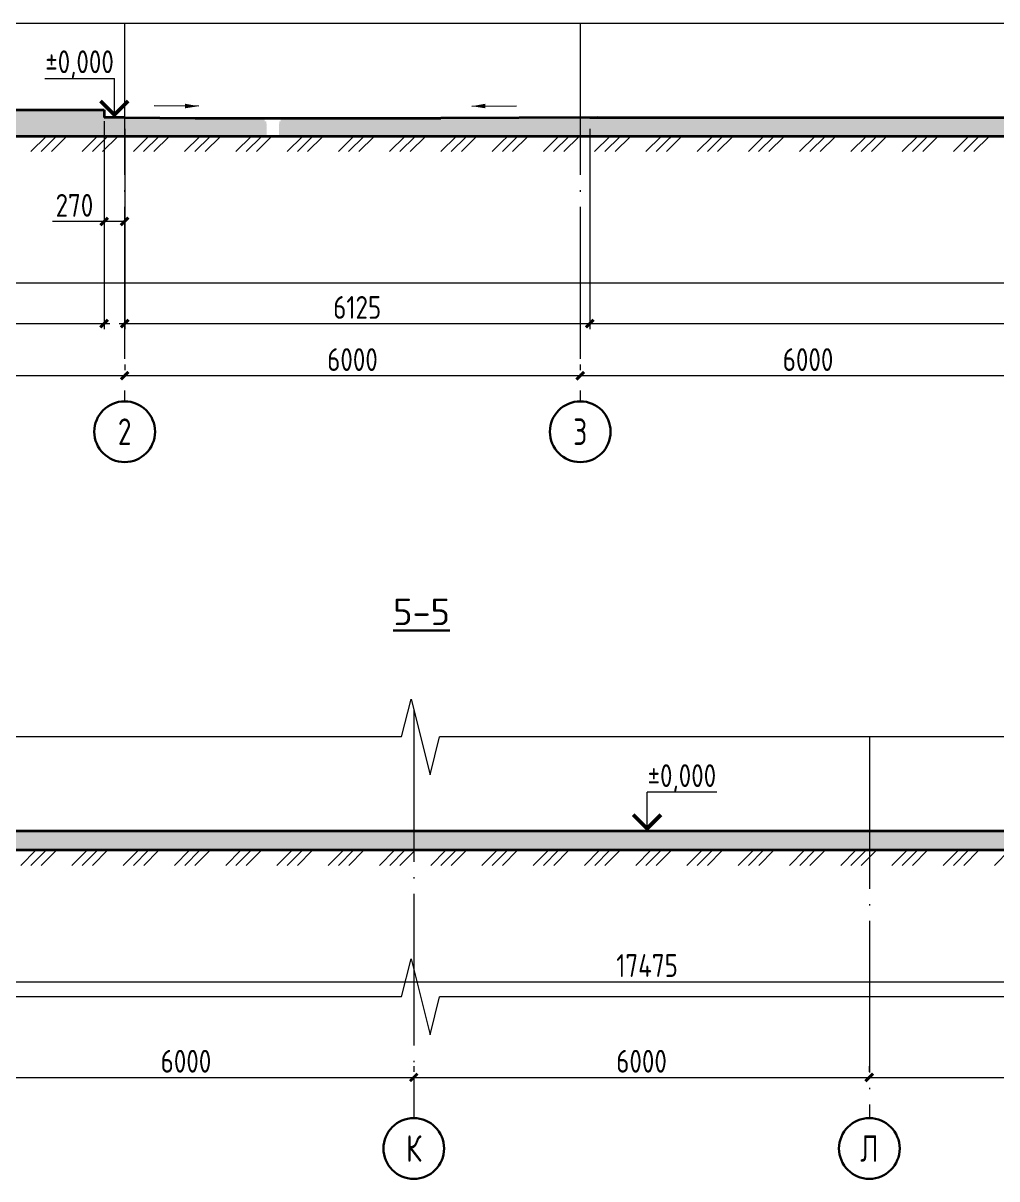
# Model space of a CAD drawing. Extents: x -965262 to 1142518, y -357520 to 71675.
# Drawn here: x 196679 to 209504, y -209796 to -194576 of the extents above; entities that cross this region are included whole.
import ezdxf

# ---------------------------------------------------------------- set-up
doc = ezdxf.new("R2010")
doc.units = 0
doc.header["$LTSCALE"] = 10
doc.linetypes.add('DOTE', pattern=[2.42, 2, -0.2, 0.02, -0.2])
doc.layers.get('0').update_dxf_attribs({"linetype": 'CONTINUOUS', "lineweight": 30})
doc.layers.get('Defpoints').update_dxf_attribs({"linetype": 'CONTINUOUS'})
doc.layers.add('DOTE', color=7, linetype='DOTE', lineweight=9)
doc.layers.add('полы', color=3, linetype='CONTINUOUS', lineweight=35)
doc.styles.add('GOST 2.304', font='isocpeur.ttf', dxfattribs={"width": 0.75, "height": 250})
doc.styles.add('ГОСТ 2м', font='isocpeur.ttf', dxfattribs={"width": 0.8, "height": 250})
doc.dimstyles.new('ГОСТ 2м', dxfattribs={"dimtxt": 250, "dimasz": 100, "dimexe": 75, "dimexo": 150, "dimgap": 62.5, "dimtad": 1, "dimdec": 0, "dimtxsty": 'ГОСТ 2м', "dimblk": 'ARCHTICK', "dimcen": 150, "dimdle": 75, "dimclrd": 256, "dimclre": 256, "dimclrt": 256, "dimadec": 0, "dimazin": 0, "dimtfac": 1, "dimtdec": 0, "dimtmove": 0, "dimatfit": 3, "dimldrblk": 'OBLIQUE', "dimfxl": 1, "dimlwd": 15, "dimlwe": 15, "dimarcsym": 0})

# ---------------------------------------------------------------- blocks, each defined once
blk = doc.blocks.new('_ArchTick')
at = {"color": 0, "linetype": 'ByBlock', "lineweight": 0, "const_width": 0.4}
blk.add_lwpolyline([(-0.5, -0.5), (0.5, 0.5)], dxfattribs=at)
blk = doc.blocks.new('*D1528')
at = {"lineweight": 15, "transparency": 16777216}
for p, q in [((195824, -208310), (195824, -208385)), ((201824, -208310), (201824, -208385)), ((195749, -208460), (201899, -208460))]:
    blk.add_line(p, q, dxfattribs=at)
at = {"layer": 'Defpoints', "color": 0, "lineweight": 15, "transparency": 16777216}
for p in [(195824, -208460), (201824, -208460), (201824, -208460)]:
    blk.add_point(p, dxfattribs=at)
at = {"lineweight": 15, "transparency": 16777216, "xscale": 100, "yscale": 100, "zscale": 100, "rotation": 180}
blk.add_blockref('_ArchTick', (195824, -208460), dxfattribs=at)
at = {"lineweight": 15, "transparency": 16777216, "xscale": 100, "yscale": 100, "zscale": 100}
blk.add_blockref('_ArchTick', (201824, -208460), dxfattribs=at)
at = {"lineweight": 15, "transparency": 16777216, "insert": (198824, -208247), "char_height": 250, "attachment_point": 5, "style": 'ГОСТ 2м'}
blk.add_mtext('{\\H1.2x;6000}', dxfattribs=at)
blk = doc.blocks.new('_Oblique')
at = {"color": 0, "linetype": 'ByBlock', "lineweight": -2}
blk.add_line((-0.5, -0.5), (0.5, 0.5), dxfattribs=at)
blk = doc.blocks.new('*D1529')
at = {"lineweight": 15, "transparency": 16777216}
for p, q in [((201824, -208310), (201824, -208385)), ((207824, -208310), (207824, -208385)), ((201749, -208460), (207899, -208460))]:
    blk.add_line(p, q, dxfattribs=at)
at = {"layer": 'Defpoints', "color": 0, "lineweight": 15, "transparency": 16777216}
for p in [(201824, -208460), (207824, -208460), (207824, -208460)]:
    blk.add_point(p, dxfattribs=at)
at = {"lineweight": 15, "transparency": 16777216, "xscale": 100, "yscale": 100, "zscale": 100, "rotation": 180}
blk.add_blockref('_ArchTick', (201824, -208460), dxfattribs=at)
at = {"lineweight": 15, "transparency": 16777216, "xscale": 100, "yscale": 100, "zscale": 100}
blk.add_blockref('_ArchTick', (207824, -208460), dxfattribs=at)
at = {"lineweight": 15, "transparency": 16777216, "insert": (204824, -208247), "char_height": 250, "attachment_point": 5, "style": 'ГОСТ 2м'}
blk.add_mtext('{\\H1.2x;6000}', dxfattribs=at)
blk = doc.blocks.new('*D1530')
at = {"lineweight": 15, "transparency": 16777216}
for p, q in [((207824, -208310), (207824, -208385)), ((213824, -208310), (213824, -208385)), ((207749, -208460), (213899, -208460))]:
    blk.add_line(p, q, dxfattribs=at)
at = {"layer": 'Defpoints', "color": 0, "lineweight": 15, "transparency": 16777216}
for p in [(207824, -208460), (213824, -208460), (213824, -208460)]:
    blk.add_point(p, dxfattribs=at)
at = {"lineweight": 15, "transparency": 16777216, "xscale": 100, "yscale": 100, "zscale": 100, "rotation": 180}
blk.add_blockref('_ArchTick', (207824, -208460), dxfattribs=at)
at = {"lineweight": 15, "transparency": 16777216, "xscale": 100, "yscale": 100, "zscale": 100}
blk.add_blockref('_ArchTick', (213824, -208460), dxfattribs=at)
at = {"lineweight": 15, "transparency": 16777216, "insert": (210824, -208247), "char_height": 250, "attachment_point": 5, "style": 'ГОСТ 2м'}
blk.add_mtext('{\\H1.2x;6000}', dxfattribs=at)
blk = doc.blocks.new('*D1573')
at = {"lineweight": 15, "ltscale": 50, "transparency": 16777216}
for p, q in [((196159, -205369), (196159, -207275)), ((213634, -205369), (213634, -207275)), ((196084, -207200), (213709, -207200))]:
    blk.add_line(p, q, dxfattribs=at)
at = {"layer": 'Defpoints', "color": 0, "lineweight": 15, "ltscale": 50, "transparency": 16777216}
for p in [(196159, -205219), (213634, -205219), (213634, -207200)]:
    blk.add_point(p, dxfattribs=at)
at = {"lineweight": 15, "ltscale": 50, "transparency": 16777216, "xscale": 100, "yscale": 100, "zscale": 100, "rotation": 180}
blk.add_blockref('_ArchTick', (196159, -207200), dxfattribs=at)
at = {"lineweight": 15, "ltscale": 50, "transparency": 16777216, "xscale": 100, "yscale": 100, "zscale": 100}
blk.add_blockref('_ArchTick', (213634, -207200), dxfattribs=at)
at = {"lineweight": 15, "ltscale": 50, "transparency": 16777216, "insert": (204897, -206987), "char_height": 250, "attachment_point": 5, "style": 'ГОСТ 2м'}
blk.add_mtext('{\\H1.2x;17475}', dxfattribs=at)
blk = doc.blocks.new('*D1538')
at = {"lineweight": 15, "transparency": 16777216}
for p, q in [((204017, -199070), (204017, -199145)), ((210017, -199070), (210017, -199145)), ((210092, -199220), (203942, -199220))]:
    blk.add_line(p, q, dxfattribs=at)
at = {"layer": 'Defpoints', "color": 0, "lineweight": 15, "transparency": 16777216}
for p in [(204017, -199220), (204017, -199220), (210017, -199220)]:
    blk.add_point(p, dxfattribs=at)
at = {"lineweight": 15, "transparency": 16777216, "xscale": 100, "yscale": 100, "zscale": 100, "rotation": 180}
blk.add_blockref('_ArchTick', (204017, -199220), dxfattribs=at)
at = {"lineweight": 15, "transparency": 16777216, "xscale": 100, "yscale": 100, "zscale": 100}
blk.add_blockref('_ArchTick', (210017, -199220), dxfattribs=at)
at = {"lineweight": 15, "transparency": 16777216, "insert": (207017, -199007), "char_height": 250, "attachment_point": 5, "style": 'ГОСТ 2м'}
blk.add_mtext('{\\H1.2x;6000}', dxfattribs=at)
blk = doc.blocks.new('*D1539')
at = {"lineweight": 15, "transparency": 16777216}
for p, q in [((198017, -199070), (198017, -199145)), ((204017, -199070), (204017, -199145)), ((204092, -199220), (197942, -199220))]:
    blk.add_line(p, q, dxfattribs=at)
at = {"layer": 'Defpoints', "color": 0, "lineweight": 15, "transparency": 16777216}
for p in [(198017, -199220), (198017, -199220), (204017, -199220)]:
    blk.add_point(p, dxfattribs=at)
at = {"lineweight": 15, "transparency": 16777216, "xscale": 100, "yscale": 100, "zscale": 100, "rotation": 180}
blk.add_blockref('_ArchTick', (198017, -199220), dxfattribs=at)
at = {"lineweight": 15, "transparency": 16777216, "xscale": 100, "yscale": 100, "zscale": 100}
blk.add_blockref('_ArchTick', (204017, -199220), dxfattribs=at)
at = {"lineweight": 15, "transparency": 16777216, "insert": (201017, -199007), "char_height": 250, "attachment_point": 5, "style": 'ГОСТ 2м'}
blk.add_mtext('{\\H1.2x;6000}', dxfattribs=at)
blk = doc.blocks.new('*D1540')
at = {"lineweight": 15, "transparency": 16777216}
for p, q in [((192017, -199070), (192017, -199145)), ((198017, -199070), (198017, -199145)), ((198092, -199220), (191942, -199220))]:
    blk.add_line(p, q, dxfattribs=at)
at = {"layer": 'Defpoints', "color": 0, "lineweight": 15, "transparency": 16777216}
for p in [(192017, -199220), (192017, -199220), (198017, -199220)]:
    blk.add_point(p, dxfattribs=at)
at = {"lineweight": 15, "transparency": 16777216, "xscale": 100, "yscale": 100, "zscale": 100, "rotation": 180}
blk.add_blockref('_ArchTick', (192017, -199220), dxfattribs=at)
at = {"lineweight": 15, "transparency": 16777216, "xscale": 100, "yscale": 100, "zscale": 100}
blk.add_blockref('_ArchTick', (198017, -199220), dxfattribs=at)
at = {"lineweight": 15, "transparency": 16777216, "insert": (195017, -199007), "char_height": 250, "attachment_point": 5, "style": 'ГОСТ 2м'}
blk.add_mtext('{\\H1.2x;6000}', dxfattribs=at)
blk = doc.blocks.new('*D1589')
at = {"lineweight": 15, "ltscale": 50, "transparency": 16777216}
for p, q in [((194517, -195868), (194517, -198608)), ((197746, -195868), (197746, -198608)), ((194442, -198533), (197821, -198533))]:
    blk.add_line(p, q, dxfattribs=at)
at = {"layer": 'Defpoints', "color": 0, "lineweight": 15, "ltscale": 50, "transparency": 16777216}
for p in [(194517, -195718, 3260), (197746, -195718, 3260), (197746, -198533)]:
    blk.add_point(p, dxfattribs=at)
at = {"lineweight": 15, "ltscale": 50, "transparency": 16777216, "xscale": 100, "yscale": 100, "zscale": 100, "rotation": 180}
blk.add_blockref('_ArchTick', (194517, -198533), dxfattribs=at)
at = {"lineweight": 15, "ltscale": 50, "transparency": 16777216, "xscale": 100, "yscale": 100, "zscale": 100}
blk.add_blockref('_ArchTick', (197746, -198533), dxfattribs=at)
at = {"lineweight": 15, "ltscale": 50, "transparency": 16777216, "insert": (196131, -198320), "char_height": 250, "attachment_point": 5, "style": 'ГОСТ 2м'}
blk.add_mtext('{\\H1.2x;3230}', dxfattribs=at)
blk = doc.blocks.new('*D1590')
at = {"lineweight": 15, "ltscale": 50, "transparency": 16777216}
for p, q in [((197746, -195868), (197746, -197263)), ((198017, -195968), (198017, -197263)), ((197746, -197188), (197065, -197188)), ((198017, -197188), (197671, -197188))]:
    blk.add_line(p, q, dxfattribs=at)
at = {"layer": 'Defpoints', "color": 0, "lineweight": 15, "ltscale": 50, "transparency": 16777216}
for p in [(197746, -195718, 3260), (198017, -195818, 734), (198017, -197188)]:
    blk.add_point(p, dxfattribs=at)
at = {"lineweight": 15, "ltscale": 50, "transparency": 16777216, "xscale": 100, "yscale": 100, "zscale": 100, "rotation": 180}
blk.add_blockref('_ArchTick', (197746, -197188), dxfattribs=at)
at = {"lineweight": 15, "ltscale": 50, "transparency": 16777216, "xscale": 100, "yscale": 100, "zscale": 100}
blk.add_blockref('_ArchTick', (198017, -197188), dxfattribs=at)
at = {"lineweight": 15, "ltscale": 50, "transparency": 16777216, "insert": (197355, -196976), "char_height": 250, "attachment_point": 5, "style": 'ГОСТ 2м'}
blk.add_mtext('{\\H1.2x;270}', dxfattribs=at)
blk = doc.blocks.new('*D1591')
at = {"lineweight": 15, "ltscale": 50, "transparency": 16777216}
for p, q in [((198017, -195968), (198017, -198608)), ((204142, -195968), (204142, -198608)), ((197942, -198533), (204217, -198533))]:
    blk.add_line(p, q, dxfattribs=at)
at = {"layer": 'Defpoints', "color": 0, "lineweight": 15, "ltscale": 50, "transparency": 16777216}
for p in [(198017, -195818, 734), (204142, -195818, 3260), (204142, -198533)]:
    blk.add_point(p, dxfattribs=at)
at = {"lineweight": 15, "ltscale": 50, "transparency": 16777216, "xscale": 100, "yscale": 100, "zscale": 100, "rotation": 180}
blk.add_blockref('_ArchTick', (198017, -198533), dxfattribs=at)
at = {"lineweight": 15, "ltscale": 50, "transparency": 16777216, "xscale": 100, "yscale": 100, "zscale": 100}
blk.add_blockref('_ArchTick', (204142, -198533), dxfattribs=at)
at = {"lineweight": 15, "ltscale": 50, "transparency": 16777216, "insert": (201079, -198320), "char_height": 250, "attachment_point": 5, "style": 'ГОСТ 2м'}
blk.add_mtext('{\\H1.2x;6125}', dxfattribs=at)
blk = doc.blocks.new('*D1593')
at = {"lineweight": 15, "ltscale": 50, "transparency": 16777216}
for p, q in [((204142, -195968), (204142, -198608)), ((220067, -195968), (220067, -198608)), ((204067, -198533), (220142, -198533))]:
    blk.add_line(p, q, dxfattribs=at)
at = {"layer": 'Defpoints', "color": 0, "lineweight": 15, "ltscale": 50, "transparency": 16777216}
for p in [(204142, -195818, 3260), (220067, -195818, 3260), (220067, -198533)]:
    blk.add_point(p, dxfattribs=at)
at = {"lineweight": 15, "ltscale": 50, "transparency": 16777216, "xscale": 100, "yscale": 100, "zscale": 100, "rotation": 180}
blk.add_blockref('_ArchTick', (204142, -198533), dxfattribs=at)
at = {"lineweight": 15, "ltscale": 50, "transparency": 16777216, "xscale": 100, "yscale": 100, "zscale": 100}
blk.add_blockref('_ArchTick', (220067, -198533), dxfattribs=at)
at = {"lineweight": 15, "ltscale": 50, "transparency": 16777216, "insert": (212104, -198320), "char_height": 250, "attachment_point": 5, "style": 'ГОСТ 2м'}
blk.add_mtext('{\\H1.2x;15925}', dxfattribs=at)

msp = doc.modelspace()

# ---------------------------------------------------------------- hatches: boundary and pattern name
at = {"lineweight": 15, "ltscale": 50}
h = msp.add_hatch(dxfattribs=at)
h.set_pattern_fill('ANSI35', color=3, scale=40, angle=90, style=0)
h.set_pattern_definition([(135, (-2733454.96, -39518.6), (-179.605122, -179.605122), []), (135, (-2733454.96, -39339), (-179.605122, -179.605122), [317.5, -63.5, 0, -63.5])])
h.paths.add_polyline_path([(185706.6, -195968.2), (186006.6, -195968.2), (186006.6, -195818.2), (185706.6, -195818.2)])
h.paths.add_polyline_path([(186006.6, -196668.2), (186796.6, -196668.2), (186796.6, -196418.2), (186006.6, -196418.2)])
h.paths.add_polyline_path([(188496.6, -196668.2), (189796.6, -196668.2), (189796.6, -196418.2), (188496.6, -196418.2)])
h.paths.add_polyline_path([(191496.6, -196668.2), (191996.6, -196668.2), (191996.6, -196418.2), (191496.6, -196418.2)])
h.paths.add_polyline_path([(191996.6, -195968.2), (191996.6, -195818.2), (194516.6, -195818.2), (194516.6, -195718.2), (197745.6, -195718.2), (197745.6, -195818.2), (198016.6, -195818.2), (199844.6, -195838.2), (199844.6, -195848.2), (199862.1, -195848.2), (199862.1, -195868.2), (199882.1, -195868.2), (199882.1, -195898.2), (199887.1, -195898.8), (199887.1, -196048.8), (199912.1, -196048.8), (199912.1, -196068.2), (192496.6, -196068.2), (192496.6, -195968.2)])
h.paths.add_polyline_path([(200022.1, -196068.2), (200022.1, -196048.8), (200047.1, -196048.8), (200047.1, -195898.8), (200052.1, -195898.2), (200052.1, -195868.2), (200072.1, -195868.2), (200072.1, -195848.2), (200089.6, -195848.2), (200089.6, -195838.2), (204241.6, -195818.2), (220066.6, -195818.2), (220066.6, -195968.2), (219766.6, -195968.2), (219766.6, -196068.2), (205196.6, -196068.2), (204556.6, -196068.2), (202984.6, -196068.2), (202664.6, -196068.2)])
h.paths.add_polyline_path([(220066.6, -196968.2), (225681.6, -196968.2), (225681.6, -196718.2), (220066.6, -196718.2)])
h.paths.add_polyline_path([(225681.6, -195968.2), (225681.6, -195818.2), (227691.6, -195818.2), (230729.6, -195838.2), (230729.6, -195848.2), (230747.1, -195848.2), (230747.1, -195868.2), (230767.1, -195868.2), (230767.1, -195898.2), (230772.1, -195898.8), (230772.1, -196048.8), (230797.1, -196048.8), (230797.1, -196068.2), (225981.6, -196068.2), (225981.6, -195968.2)])
h.paths.add_polyline_path([(230907.1, -196068.2), (230907.1, -196048.8), (230932.1, -196048.8), (230932.1, -195898.8), (230937.1, -195898.2), (230937.1, -195868.2), (230957.1, -195868.2), (230957.1, -195848.2), (230974.6, -195848.2), (230974.6, -195838.2), (234351.6, -195818.2), (234351.6, -195968.2), (234051.6, -195968.2), (234051.6, -196068.2)])
h.paths.add_polyline_path([(192931.6, -195818.2), (193501.6, -195818.2), (193501.6, -196068.2), (192931.6, -196068.2)], flags=16)
h.paths.add_polyline_path([(192296.6, -196068.2), (192496.6, -196068.2), (192496.6, -195968.2), (192296.6, -195968.2)], flags=17)
h = msp.add_hatch(dxfattribs=at)
h.set_pattern_fill('ANSI35', color=3, scale=40, angle=90, style=0)
h.set_pattern_definition([(135, (-2733954.96, -40018.6), (-179.605122, -179.605122), []), (135, (-2733954.96, -39839), (-179.605122, -179.605122), [317.5, -63.5, 0, -63.5])])
h.paths.add_polyline_path([(183167.2, -205468.9), (183167.2, -205222), (183574.3, -205218.9), (185424.8, -205238.9), (185424.8, -205308.9), (187824.8, -205332.9), (187824.8, -205468.9), (185074.3, -205468.9), (185074.3, -205368.9), (184574.3, -205368.9), (184574.3, -205468.4), (183167.2, -205468.9), (183167.2, -205222)])
h.paths.add_polyline_path([(188024.8, -205468.9), (188024.8, -205332.9), (190424.3, -205308.9), (192824.8, -205332.9), (192824.8, -205468.9), (188024.8, -205468.9)])
h.paths.add_polyline_path([(193024.8, -205468.9), (193024.8, -205332.9), (194424.3, -205318.9), (194424.3, -205238.9), (196159.3, -205218.9), (213634.3, -205218.9), (213634.3, -205368.9), (213714.3, -205368.9), (213714.3, -205468.9), (193024.8, -205468.9)])
h.paths.add_polyline_path([(214014.3, -205368.9), (216514.3, -205368.9), (216514.3, -205218.9), (214014.3, -205218.9)])
h.paths.add_polyline_path([(216814.3, -205468.9), (216814.3, -205368.9), (216894.3, -205368.9), (216894.3, -205218.9), (217721.8, -205238.9), (217721.8, -205248.9), (217739.3, -205248.9), (217739.3, -205268.9), (217759.3, -205268.9), (217759.3, -205298.9), (217764.3, -205299.5), (217764.3, -205449.5), (217789.3, -205449.5), (217789.3, -205468.9)])
h.paths.add_polyline_path([(217899.3, -205468.9), (217899.3, -205449.5), (217924.3, -205449.5), (217924.3, -205299.5), (217929.3, -205298.9), (217929.3, -205268.9), (217949.3, -205268.9), (217949.3, -205248.9), (217966.8, -205248.9), (217966.8, -205238.9), (220159.3, -205218.9), (220159.3, -205368.9), (219859.3, -205368.9), (219859.3, -205468.9)])
h.paths.add_polyline_path([(183167.2, -205468.9), (183167.2, -205437.4), (183293.2, -205468.9)], flags=17)
h = msp.add_hatch(dxfattribs=at)
h.set_pattern_fill('MCSHATCHBG', color=256, scale=40, style=0, pattern_type=2)
h.set_pattern_definition([(45, (979944, -1233396.8), (-337.49995, 337.49995), []), (45, (980079, -1233396.8), (-337.49995, 337.49995), []), (45, (979539, -1233396.8), (-337.49995, 337.49995), [])])
h.paths.add_polyline_path([(183567.2, -205668.9), (183567.2, -205468.9), (184574.3, -205468.9), (184574.3, -206568.9), (185074.3, -206568.9), (185074.3, -205468.9), (187824.8, -205468.9), (187824.8, -205476.5), (187844.8, -205476.5), (187844.8, -205668.9), (185274.3, -205668.9), (185274.3, -206768.9), (184374.3, -206768.9), (184374.3, -205668.9)])
h.paths.add_polyline_path([(188004.8, -205668.9), (188004.8, -205476.5), (188024.8, -205476.5), (188024.8, -205468.9), (192824.8, -205468.9), (192824.8, -205476.5), (192844.8, -205476.5), (192844.8, -205668.9)])
h.paths.add_polyline_path([(193004.8, -205668.9), (193004.8, -205476.5), (193024.8, -205476.5), (193024.8, -205468.9), (213714.3, -205468.9), (213714.3, -205668.9)])
h.paths.add_polyline_path([(214014.3, -205568.9), (216514.3, -205568.9), (216514.3, -205368.9), (214014.3, -205368.9)])
h.paths.add_polyline_path([(216814.3, -205668.9), (216814.3, -205468.9), (217789.3, -205468.9), (217789.3, -205668.9)])
h.paths.add_polyline_path([(217899.3, -205668.9), (217899.3, -205468.9), (219859.3, -205468.9), (219859.3, -205668.9)])
h.paths.add_polyline_path([(220159.3, -207397.9), (220159.3, -205418.9), (221804.2, -205418.9), (221804.2, -205618.9), (220359.3, -205618.9), (220359.3, -207397.9)])
h.paths.add_polyline_path([(213514.3, -206768.9), (213514.3, -205668.9), (213714.3, -205668.9), (213714.3, -206568.9), (214014.3, -206568.9), (214014.3, -205568.9), (214214.3, -205568.9), (214214.3, -206768.9)])
h.paths.add_polyline_path([(217014.3, -206768.9), (217014.3, -205668.9), (216814.3, -205668.9), (216814.3, -206568.9), (216514.3, -206568.9), (216514.3, -205568.9), (216314.3, -205568.9), (216314.3, -206768.9)])
h.paths.add_polyline_path([(219659.3, -207397.9), (219859.3, -207397.9), (219859.3, -205668.9), (219659.3, -205668.9)])

# ---------------------------------------------------------------- linework, layer by layer
at = {"color": 5, "lineweight": 15, "ltscale": 10, "extrusion": (-1.22465e-16, -1, 0)}
for p, q in [((184595.8, -194576.2, 9801.8), (209782.7, -194576.2, 9801.8)), ((184595.8, -197997.3, 9801.8), (209782.7, -197997.3, 9801.8))]:
    msp.add_line(p, q, dxfattribs=at)
at = {"lineweight": 15, "ltscale": 0.3}
for p, q in [((196963, -195305.1, 10572.3), (197881.1, -195305.1, 10572.3)), ((205814.9, -204705.8, 13061.6), (204896.8, -204705.8, 13061.6))]:
    msp.add_line(p, q, dxfattribs=at)
at = {"lineweight": 15}
for p, q in [((197881.1, -195818.2, 10572.3), (197881.1, -195305.1, 10572.3)), ((204896.8, -205218.9, 13061.6), (204896.8, -204705.8, 13061.6))]:
    msp.add_line(p, q, dxfattribs=at)
at = {"lineweight": 15, "ltscale": 50}
for p, q in [((198991.6, -195670.3, 8314.4), (198403.6, -195663.5, 8314.4)), ((202588, -195670.3, 8314.4), (203176, -195663.5, 8314.4)), ((196781.6, -196268.2, 9801.8), (196981.6, -196068.2, 9801.8)), ((196916.6, -196268.2, 9801.8), (197116.6, -196068.2, 9801.8)), ((197051.6, -196268.2, 9801.8), (197251.6, -196068.2, 9801.8)), ((197456.6, -196268.2, 9801.8), (197656.6, -196068.2, 9801.8)), ((197591.6, -196268.2, 9801.8), (197791.6, -196068.2, 9801.8)), ((197726.6, -196268.2, 9801.8), (197926.6, -196068.2, 9801.8)), ((198131.6, -196268.2, 9801.8), (198331.6, -196068.2, 9801.8)), ((198266.6, -196268.2, 9801.8), (198466.6, -196068.2, 9801.8)), ((198401.6, -196268.2, 9801.8), (198601.6, -196068.2, 9801.8)), ((198806.6, -196268.2, 9801.8), (199006.6, -196068.2, 9801.8)), ((198941.6, -196268.2, 9801.8), (199141.6, -196068.2, 9801.8)), ((199076.6, -196268.2, 9801.8), (199276.6, -196068.2, 9801.8)), ((199481.6, -196268.2, 9801.8), (199681.6, -196068.2, 9801.8)), ((199616.6, -196268.2, 9801.8), (199816.6, -196068.2, 9801.8)), ((199751.6, -196268.2, 9801.8), (199951.6, -196068.2, 9801.8)), ((200156.6, -196268.2, 9801.8), (200356.6, -196068.2, 9801.8)), ((200291.6, -196268.2, 9801.8), (200491.6, -196068.2, 9801.8)), ((200426.6, -196268.2, 9801.8), (200626.6, -196068.2, 9801.8)), ((200831.6, -196268.2, 9801.8), (201031.6, -196068.2, 9801.8)), ((200966.6, -196268.2, 9801.8), (201166.6, -196068.2, 9801.8)), ((201101.6, -196268.2, 9801.8), (201301.6, -196068.2, 9801.8)), ((201506.6, -196268.2, 9801.8), (201706.6, -196068.2, 9801.8)), ((201641.6, -196268.2, 9801.8), (201841.6, -196068.2, 9801.8)), ((201776.6, -196268.2, 9801.8), (201976.6, -196068.2, 9801.8)), ((202181.6, -196268.2, 9801.8), (202381.6, -196068.2, 9801.8)), ((202316.6, -196268.2, 9801.8), (202516.6, -196068.2, 9801.8)), ((202451.6, -196268.2, 9801.8), (202651.6, -196068.2, 9801.8)), ((202856.6, -196268.2, 9801.8), (202984.6, -196140.2, 9801.8)), ((202984.6, -196140.2, 9801.8), (203056.6, -196068.2, 9801.8)), ((202991.6, -196268.2, 9801.8), (203191.6, -196068.2, 9801.8)), ((203126.6, -196268.2, 9801.8), (203326.6, -196068.2, 9801.8)), ((203531.6, -196268.2, 9801.8), (203731.6, -196068.2, 9801.8)), ((203666.6, -196268.2, 9801.8), (203866.6, -196068.2, 9801.8)), ((203801.6, -196268.2, 9801.8), (204001.6, -196068.2, 9801.8)), ((204206.6, -196268.2, 9801.8), (204406.6, -196068.2, 9801.8)), ((204341.6, -196268.2, 9801.8), (204541.6, -196068.2, 9801.8)), ((204476.6, -196268.2, 9801.8), (204676.6, -196068.2, 9801.8)), ((204881.6, -196268.2, 9801.8), (205081.6, -196068.2, 9801.8)), ((205016.6, -196268.2, 9801.8), (205196.6, -196088.2, 9801.8)), ((205196.6, -196088.2, 9801.8), (205216.6, -196068.2, 9801.8)), ((205196.6, -196223.2, 9801.8), (205351.6, -196068.2, 9801.8)), ((205556.6, -196268.2, 9801.8), (205756.6, -196068.2, 9801.8)), ((205691.6, -196268.2, 9801.8), (205891.6, -196068.2, 9801.8)), ((205826.6, -196268.2, 9801.8), (206026.6, -196068.2, 9801.8)), ((206231.6, -196268.2, 9801.8), (206431.6, -196068.2, 9801.8)), ((206366.6, -196268.2, 9801.8), (206566.6, -196068.2, 9801.8)), ((206501.6, -196268.2, 9801.8), (206701.6, -196068.2, 9801.8)), ((206906.6, -196268.2, 9801.8), (207106.6, -196068.2, 9801.8)), ((207041.6, -196268.2, 9801.8), (207241.6, -196068.2, 9801.8)), ((207176.6, -196268.2, 9801.8), (207376.6, -196068.2, 9801.8)), ((207581.6, -196268.2, 9801.8), (207781.6, -196068.2, 9801.8)), ((207716.6, -196268.2, 9801.8), (207916.6, -196068.2, 9801.8)), ((207851.6, -196268.2, 9801.8), (208051.6, -196068.2, 9801.8)), ((208256.6, -196268.2, 9801.8), (208456.6, -196068.2, 9801.8)), ((208391.6, -196268.2, 9801.8), (208591.6, -196068.2, 9801.8)), ((208526.6, -196268.2, 9801.8), (208726.6, -196068.2, 9801.8)), ((208931.6, -196268.2, 9801.8), (209131.6, -196068.2, 9801.8)), ((209066.6, -196268.2, 9801.8), (209266.6, -196068.2, 9801.8)), ((209201.6, -196268.2, 9801.8), (209401.6, -196068.2, 9801.8)), ((205151.6, -196268.2, 9801.8), (205196.6, -196223.2, 9801.8))]:
    msp.add_line(p, q, dxfattribs=at)
at = {"color": 5, "lineweight": 15, "ltscale": 50}
for p, q in [((201663.2, -203976.9, 13061.6), (183167.2, -203976.9, 13061.6)), ((220659.3, -203976.9, 13061.6), (202163.2, -203976.9, 13061.6)), ((201663.2, -207397.9, 13061.6), (183167.2, -207397.9, 13061.6)), ((220659.3, -207397.9, 13061.6), (202163.2, -207397.9, 13061.6))]:
    msp.add_line(p, q, dxfattribs=at)
at = {"lineweight": 15, "const_width": 50}
for points, elevation in [([(197698.8, -195600.5), (197881.1, -195782.8), (198063.4, -195600.5)], 10572.3), ([(205079.1, -205001.2), (204896.8, -205183.5), (204714.4, -205001.2)], 13061.6)]:
    msp.add_lwpolyline(points, dxfattribs=dict(at, elevation=elevation))
at = {"color": 5, "lineweight": 15, "ltscale": 10, "elevation": 13061.6}
for points in [[(201663.2, -203976.9), (201788.2, -203476.9)], [(201788.2, -203476.9), (202038.2, -204476.9)], [(202038.2, -204476.9), (202163.2, -203976.9)], [(201663.2, -207397.9), (201788.2, -206897.9)], [(201788.2, -206897.9), (202038.2, -207897.9)], [(202038.2, -207897.9), (202163.2, -207397.9)]]:
    msp.add_lwpolyline(points, dxfattribs=at)
at = {"lineweight": 15, "ltscale": 50}
for points in [[(198811.3, -195698.1, 8314.4), (198812, -195638.1, 8314.4), (198991.6, -195670.3, 8314.4)], [(202768.4, -195698.1, 8314.4), (202767.7, -195638.1, 8314.4), (202588, -195670.3, 8314.4)]]:
    msp.add_solid(points, dxfattribs=at)
at = {"layer": 'DOTE', "ltscale": 100, "extrusion": (0, -1, 0)}
for p, q in [((198016.6, -194576.2, 9801.8), (198016.6, -199552.1, 9801.8)), ((204016.6, -194576.2, 9801.8), (204016.6, -199552.1, 9801.8))]:
    msp.add_line(p, q, dxfattribs=at)
at = {"layer": 'DOTE', "ltscale": 100}
for p, q in [((201824.3, -203621, 13061.6), (201824.3, -208996.3, 13061.6)), ((207824.3, -203976.9, 13061.6), (207824.3, -208996.3, 13061.6))]:
    msp.add_line(p, q, dxfattribs=at)
at = {"layer": 'DOTE', "linetype": 'Continuous', "lineweight": 30}
for centre in [(198016.6, -199957.1, 9801.8), (204016.6, -199957.1, 9801.8), (201824.3, -209396.3, 14512.9), (207824.3, -209396.3, 14512.9)]:
    msp.add_circle(centre, 400, dxfattribs=at)
at = {"layer": 'полы', "ltscale": 50}
for p, q in [((194516.6, -195718.2, 13061.6), (197745.6, -195718.2, 13061.6)), ((197745.6, -195718.2, 13061.6), (197745.6, -195818.2, 13061.6)), ((198016.6, -195818.2, 10536.1), (197745.6, -195818.2, 10608.5)), ((198016.6, -195818.2, 10536.1), (198946.6, -195828.4, 11820.9)), ((204241.6, -195818.2, 13061.6), (202181.6, -195828.1, 13061.6)), ((204141.6, -195818.2, 13061.6), (220066.6, -195818.2, 13061.6)), ((219766.6, -196068.2, 13061.6), (193501.6, -196068.2, 13061.6)), ((213634.3, -205218.9, 13061.6), (196159.3, -205218.9, 13061.6)), ((213714.3, -205468.9, 13061.6), (193024.8, -205468.9, 13061.6))]:
    msp.add_line(p, q, dxfattribs=at)
at = {"layer": 'полы', "lineweight": 0, "ltscale": 50}
msp.add_line((198016.6, -195818.2, 10536.1), (204141.6, -195818.2, 13061.6), dxfattribs=at)
at = {"layer": 'полы'}
msp.add_line((198946.6, -195828.4, 11820.9), (202181.6, -195828.1, 13061.6), dxfattribs=at)

# ---------------------------------------------------------------- texts
at = {"char_height": 300, "width": 1200, "attachment_point": 5, "style": 'GOST 2.304'}
for insert in [(197422.6, -195120.4, 10572.3), (205355.3, -204521.1, 13061.6)]:
    msp.add_mtext('{\\W0.8;%%P0,000}', dxfattribs=dict(at, insert=insert))
at = {"layer": 'DOTE', "linetype": 'Continuous', "lineweight": 30, "ltscale": 100, "char_height": 350, "width": 800, "attachment_point": 5, "style": 'GOST 2.304'}
for s, insert in [('2', (198016.6, -199957.1, 9801.8)), ('3', (204016.6, -199957.1, 9801.8)), ('{\\W1;\\L\\C5;5-5}', (201926.8, -202329.2, -4711.1)), ('К', (201824.3, -209396.3, 14512.9)), ('Л', (207824.3, -209396.3, 14512.9))]:
    msp.add_mtext(s, dxfattribs=dict(at, insert=insert))

# ---------------------------------------------------------------- dimensions: what is measured, and where the dimension line sits
at = {"lineweight": 15, "ltscale": 50}
for base, p1, p2, text, picture, middle in [((197745.6, -198532.8, 9801.8), (194516.6, -195718.2, 13061.6), (197745.6, -195718.2, 13061.6), '{\\H1.2x;3230}', '*D1589', (196131.1, -198320.3, 9801.8)), ((204141.6, -198532.8, 9801.8), (198016.6, -195818.2, 10536.1), (204141.6, -195818.2, 13061.6), '{\\H1.2x;6125}', '*D1591', (201079.1, -198320.3, 9801.8)), ((220066.6, -198532.8, 9801.8), (204141.6, -195818.2, 13061.6), (220066.6, -195818.2, 13061.6), '{\\H1.2x;15925}', '*D1593', (212104.1, -198320.3, 9801.8))]:
    dim = msp.add_linear_dim(base=base, p1=p1, p2=p2, text=text, dimstyle='ГОСТ 2м', dxfattribs=at)
    dim.commit()
    dim.dimension.update_dxf_attribs({"geometry": picture, "text_midpoint": middle})
dim = msp.add_linear_dim(base=(198016.6, -197188.3, 9801.8), p1=(197745.6, -195718.2, 13061.6), p2=(198016.6, -195818.2, 10536.1), text='{\\H1.2x;270}', dimstyle='ГОСТ 2м', dxfattribs=at)
dim.commit()
dim.dimension.update_dxf_attribs({"geometry": '*D1590', "text_midpoint": (197355.1, -197188.3, 9801.8), "dimtype": 160})
at = {"lineweight": 15}
for base, p1, p2, picture, middle in [((192016.6, -199219.9, 9801.8), (198016.6, -199219.9, 9801.8), (192016.6, -199219.9, 9801.8), '*D1540', (195016.6, -199007.4, 9801.8)), ((198016.6, -199219.9, 9801.8), (204016.6, -199219.9, 9801.8), (198016.6, -199219.9, 9801.8), '*D1539', (201016.6, -199007.4, 9801.8)), ((204016.6, -199219.9, 9801.8), (210016.6, -199219.9, 9801.8), (204016.6, -199219.9, 9801.8), '*D1538', (207016.6, -199007.4, 9801.8)), ((201824.3, -208459.9, 16321.4), (195824.3, -208459.9, 16321.4), (201824.3, -208459.9, 16321.4), '*D1528', (198824.3, -208247.4, 16321.4)), ((207824.3, -208459.9, 16321.4), (201824.3, -208459.9, 16321.4), (207824.3, -208459.9, 16321.4), '*D1529', (204824.3, -208247.4, 16321.4)), ((213824.3, -208459.9, 16321.4), (207824.3, -208459.9, 16321.4), (213824.3, -208459.9, 16321.4), '*D1530', (210824.3, -208247.4, 16321.4))]:
    dim = msp.add_linear_dim(base=base, p1=p1, p2=p2, text='{\\H1.2x;<>}', dimstyle='ГОСТ 2м', override={"dimtxt": 300}, dxfattribs=at)
    dim.commit()
    dim.dimension.update_dxf_attribs({"geometry": picture, "text_midpoint": middle})
at = {"lineweight": 15, "ltscale": 50}
dim = msp.add_linear_dim(base=(213634.3, -207199.9, 13061.6), p1=(196159.3, -205218.9, 13061.6), p2=(213634.3, -205218.9, 13061.6), text='{\\H1.2x;<>}', dimstyle='ГОСТ 2м', override={"dimtxt": 300}, dxfattribs=at)
dim.commit()
dim.dimension.update_dxf_attribs({"geometry": '*D1573', "text_midpoint": (204896.8, -206987.4, 13061.6)})

doc.saveas('drawing.dxf')
